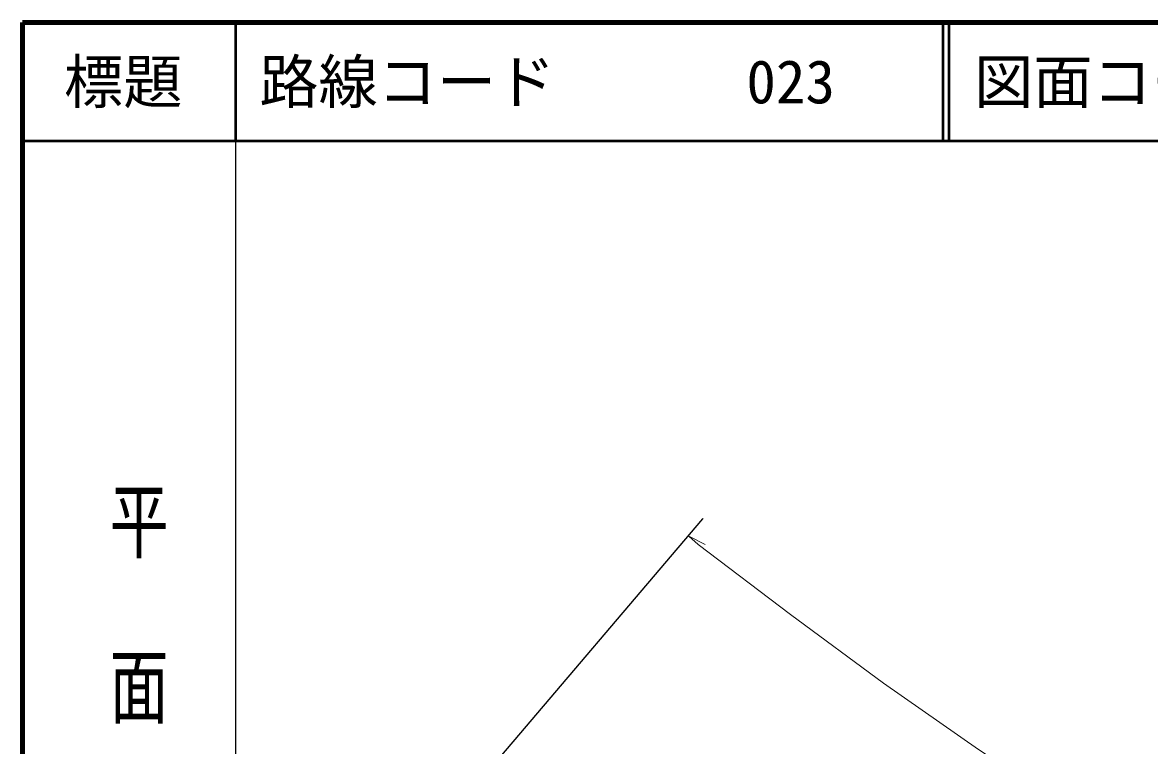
# Model space of a CAD drawing. Units: millimetres, scale not verified. Extents: x 40000 to 680000, y 20000 to 380000.
# Drawn here: x 40000 to 135192, y 318903 to 380000 of the extents above; entities that cross this region are included whole.
import ezdxf
from ezdxf.enums import TextEntityAlignment as Align

# ---------------------------------------------------------------- set-up
doc = ezdxf.new("R2010")
doc.units = ezdxf.units.MM
doc.header["$LTSCALE"] = 1000
for name, color, linetype, lineweight in [('M-BMK-OTRS', 5, 'Continuous', 25), ('M-STR-HTXT', 7, 'Continuous', 13), ('M-TTL', 2, 'Continuous', 140), ('M-TTL-BAND', 7, 'Continuous', 25), ('M-TTL-LINE', 7, 'Continuous', 50)]:
    doc.layers.add(name, color=color, linetype=linetype, lineweight=lineweight)
doc.layers.add('M-TTL-TXT', color=7, linetype='Continuous')
doc.styles.add('@ＭＳ ゴシック', font='')
doc.styles.add('ＭＳ ゴシック', font='')
doc.styles.get('@ＭＳ ゴシック').set_extended_font_data('@MS Gothic')
doc.styles.get('ＭＳ ゴシック').set_extended_font_data('MS Gothic')

msp = doc.modelspace()

# ---------------------------------------------------------------- linework, layer by layer
at = {"layer": 'M-BMK-OTRS'}
for p, q in [((74115, 310607), (97472, 338057)), ((97472, 338057), (97496, 338086))]:
    msp.add_line(p, q, dxfattribs=at)
at = {"layer": 'M-STR-HTXT'}
for p, q in [((96274, 336584), (97672, 335897)), ((97067, 335874), (96274, 336584))]:
    msp.add_line(p, q, dxfattribs=at)
msp.add_lwpolyline([(97067, 335874), (104882, 329958), (112732, 324178), (120759, 318560), (128828, 313260), (132069, 311263), (135362, 309357), (138006, 307939), (140697, 306614), (143081, 305551), (145682, 304507), (148323, 303562), (150997, 302716), (153699, 301970), (156575, 301288), (159909, 300620), (163460, 300018), (173163, 298664), (182884, 297424), (188063, 296779)], dxfattribs=at)
at = {"layer": 'M-TTL'}
for p, q in [((40000, 380000), (40000, 20000)), ((680000, 380000), (40000, 380000))]:
    msp.add_line(p, q, dxfattribs=at)
at = {"layer": 'M-TTL-BAND'}
msp.add_line((58000, 370000), (58000, 20000), dxfattribs=at)
at = {"layer": 'M-TTL-LINE'}
for p, q in [((58000, 380000), (58000, 370000)), ((117750, 380000), (117750, 370000)), ((118250, 380000), (118250, 370000)), ((40000, 370000), (680000, 370000))]:
    msp.add_line(p, q, dxfattribs=at)

# ---------------------------------------------------------------- texts
at = {"layer": 'M-TTL-BAND', "style": '@ＭＳ ゴシック', "width": 1.4}
msp.add_text('平  面  図', height=3666, rotation=270, dxfattribs=at).set_placement((49777, 306475), align=Align.MIDDLE_RIGHT)
at = {"layer": 'M-TTL-TXT', "style": 'ＭＳ ゴシック'}
msp.add_text('標題', height=3666, dxfattribs=at).set_placement((48500, 375000), align=Align.MIDDLE_CENTER)
for s, p in [('路線コード', (60000, 375000)), ('図面コード', (120380, 375000)), ('023', (101142, 375000)), ('023', (101142, 375000))]:
    msp.add_text(s, height=3666, dxfattribs=at).set_placement(p, align=Align.MIDDLE_LEFT)

doc.saveas('drawing.dxf')
